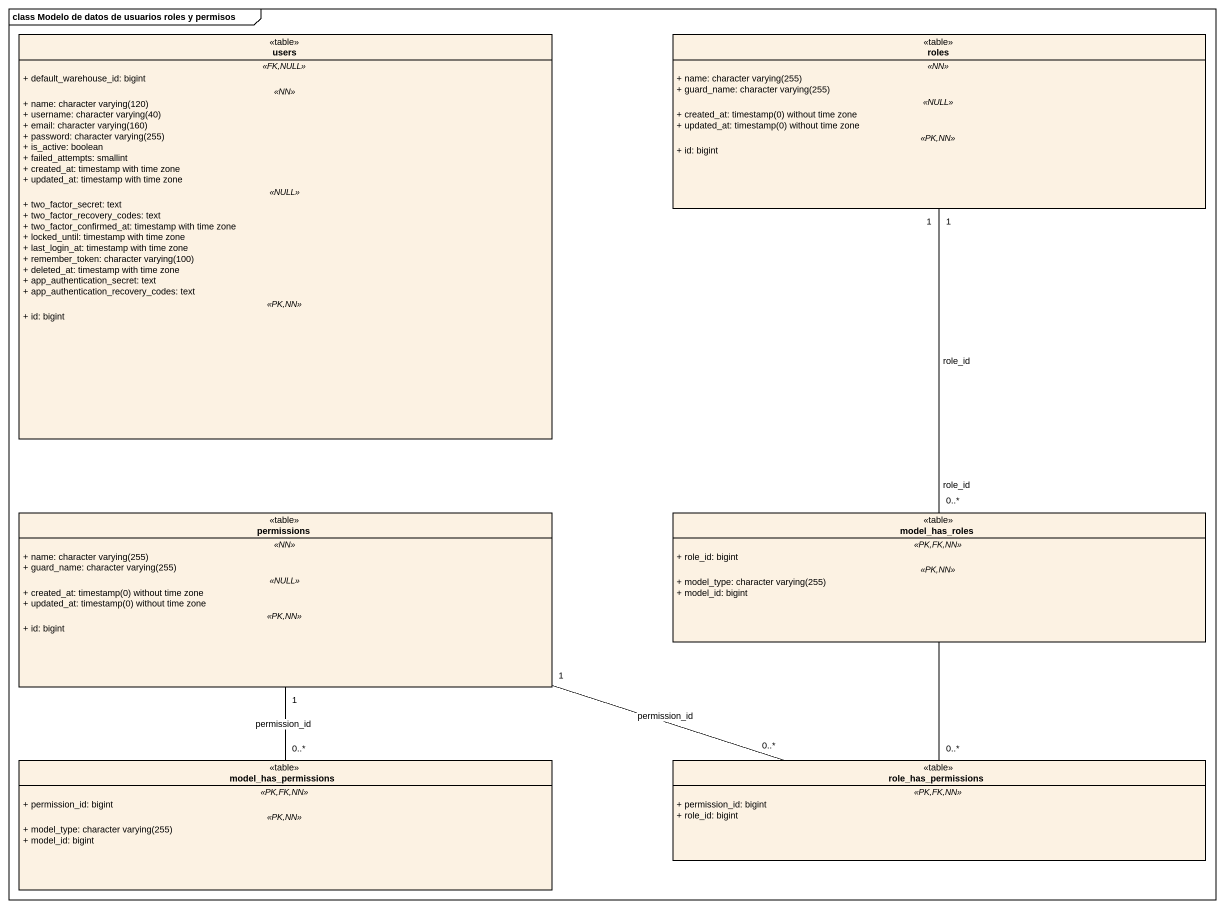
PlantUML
@startuml
mainframe class Modelo de datos de usuarios roles y permisos
hide circle
hide empty members
skinparam classAttributeIconSize 0
class users <<table>> {
  .. <<FK,NULL>> ..
  + default_warehouse_id: bigint
  .. <<NN>> ..
  {field} + name: character varying(120)
  {field} + username: character varying(40)
  {field} + email: character varying(160)
  {field} + password: character varying(255)
  + is_active: boolean
  + failed_attempts: smallint
  + created_at: timestamp with time zone
  + updated_at: timestamp with time zone
  .. <<NULL>> ..
  + two_factor_secret: text
  + two_factor_recovery_codes: text
  + two_factor_confirmed_at: timestamp with time zone
  + locked_until: timestamp with time zone
  + last_login_at: timestamp with time zone
  {field} + remember_token: character varying(100)
  + deleted_at: timestamp with time zone
  + app_authentication_secret: text
  + app_authentication_recovery_codes: text
  .. <<PK,NN>> ..
  + id: bigint
}
class roles <<table>> {
  .. <<NN>> ..
  {field} + name: character varying(255)
  {field} + guard_name: character varying(255)
  .. <<NULL>> ..
  {field} + created_at: timestamp(0) without time zone
  {field} + updated_at: timestamp(0) without time zone
  .. <<PK,NN>> ..
  + id: bigint
}
class permissions <<table>> {
  .. <<NN>> ..
  {field} + name: character varying(255)
  {field} + guard_name: character varying(255)
  .. <<NULL>> ..
  {field} + created_at: timestamp(0) without time zone
  {field} + updated_at: timestamp(0) without time zone
  .. <<PK,NN>> ..
  + id: bigint
}
class model_has_roles <<table>> {
  .. <<PK,FK,NN>> ..
  + role_id: bigint
  .. <<PK,NN>> ..
  {field} + model_type: character varying(255)
  + model_id: bigint
}
class model_has_permissions <<table>> {
  .. <<PK,FK,NN>> ..
  + permission_id: bigint
  .. <<PK,NN>> ..
  {field} + model_type: character varying(255)
  + model_id: bigint
}
class role_has_permissions <<table>> {
  .. <<PK,FK,NN>> ..
  + permission_id: bigint
  + role_id: bigint
}
model_has_roles "0..*" -up- "1" roles : role_id
model_has_permissions "0..*" -up- "1" permissions : permission_id
role_has_permissions "0..*" -up- "1" roles : role_id
role_has_permissions "0..*" -left- "1" permissions : permission_id
@enduml
